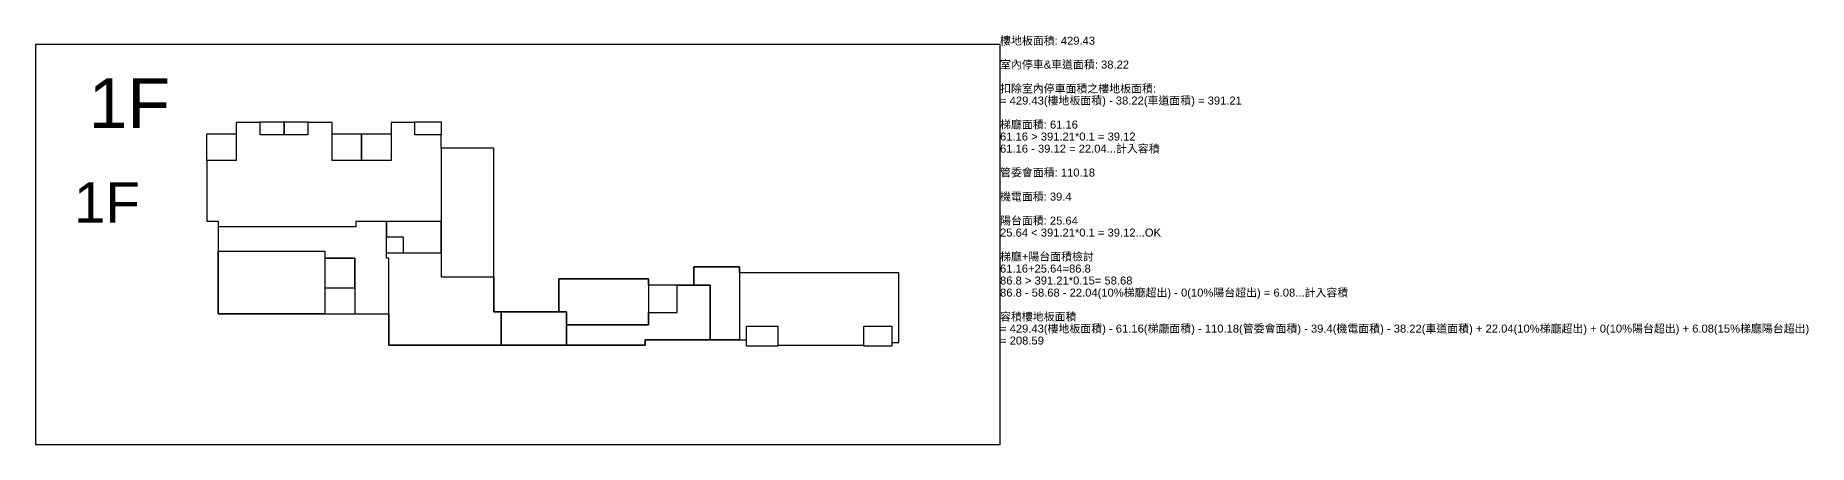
# Model space of a CAD drawing. Header units: millimetres. Extents: x 0 to 13345, y 0 to 63080.
# Drawn here: x 0 to 13345, y 0 to 3080 of the extents above; entities that cross this region are included whole.
import ezdxf

# ---------------------------------------------------------------- set-up
doc = ezdxf.new("R2010")
doc.units = ezdxf.units.MM
for name, color, linetype in [('41-樓地板面積', 2, 'Continuous'), ('42-梯廳面積', 3, 'Continuous'), ('43-管委會面積', 4, 'Continuous'), ('44-機電面積', 5, 'Continuous'), ('45-車道面積', 6, 'Continuous'), ('46-陽台面積', 8, 'Continuous'), ('floor_name', 7, 'Continuous'), ('SelectArea', 1, 'Continuous')]:
    doc.layers.add(name, color=color, linetype=linetype)
doc.styles.get("Standard").update_dxf_attribs({"font": 'arial.ttf'})

msp = doc.modelspace()

# ---------------------------------------------------------------- linework, layer by layer
at = {"layer": '41-樓地板面積'}
msp.add_lwpolyline([(1289, 2139), (1289, 1681), (1374, 1681), (1374, 984), (2659, 984), (2659, 749), (4589, 749), (4589, 789), (5351, 789), (5351, 891), (5588, 891), (5588, 749), (6234, 749), (6234, 891), (6446, 891), (6446, 769), (6499, 769), (6499, 1294), (5299, 1294), (5299, 1339), (4954, 1339), (4954, 1199), (4614, 1199), (4614, 1249), (3939, 1249), (3939, 999), (3449, 999), (3449, 1264), (3449, 2231), (3054, 2231), (3054, 2331), (2856, 2331), (2856, 2424), (2676, 2424), (2676, 2139), (2232, 2139), (2232, 2424), (2051, 2424), (2051, 2331), (1691, 2331), (1691, 2424), (1511, 2424), (1511, 2139), (1289, 2139)], dxfattribs=at)
at = {"layer": '42-梯廳面積'}
msp.add_lwpolyline([(1374, 1456), (2179, 1456), (2179, 1404), (2404, 1404), (2404, 984), (2659, 984), (2659, 1404), (2641, 1404), (2641, 1679), (2411, 1679), (2411, 1639), (1374, 1639), (1374, 1639)], close=True, dxfattribs=at)
msp.add_lwpolyline([(4829, 994), (4829, 1199), (5079, 1199), (5079, 789), (4614, 789), (4589, 789), (4589, 749), (3996, 749), (3996, 901), (4614, 901), (4614, 994), (4829, 994)], dxfattribs=at)
at = {"layer": '43-管委會面積'}
for points in [[(1374, 984), (1374, 1456), (2179, 1456), (2179, 984), (1374, 984)], [(2659, 749), (2659, 1404), (2641, 1404), (2641, 1444), (2767, 1444), (3054, 1444), (3054, 1264), (3449, 1264), (3449, 999), (3504, 999), (3504, 749), (2659, 749)], [(3939, 999), (3939, 1249), (4614, 1249), (4614, 901), (3996, 901), (3996, 999), (3939, 999)]]:
    msp.add_lwpolyline(points, dxfattribs=at)
at = {"layer": '44-機電面積'}
for points in [[(2755, 1444), (3054, 1444), (3054, 1679), (2641, 1679), (2641, 1564), (2767, 1564), (2767, 1444)], [(5079, 789), (5079, 1199), (4954, 1199), (4954, 1339), (5299, 1339), (5299, 789), (5079, 789)], [(3504, 749), (3504, 999), (3996, 999), (3996, 749), (3504, 749)]]:
    msp.add_lwpolyline(points, dxfattribs=at)
msp.add_lwpolyline([(2179, 1179), (2404, 1179), (2404, 1404), (2179, 1404)], close=True, dxfattribs=at)
at = {"layer": '45-車道面積'}
msp.add_lwpolyline([(3449, 2231), (3054, 2231), (3054, 1264), (3449, 1264)], close=True, dxfattribs=at)
at = {"layer": '46-陽台面積'}
for points in [[(2051, 2331), (1691, 2331), (1691, 2431), (1871, 2431), (1871, 2331)], [(2051, 2331), (1871, 2331), (1871, 2431), (2051, 2431), (2051, 2331)], [(3054, 2331), (2856, 2331), (2856, 2431), (3054, 2431), (3054, 2331)], [(1511, 2139), (1289, 2139), (1289, 2339), (1511, 2339), (1511, 2139)], [(2676, 2139), (2232, 2139), (2232, 2339), (2454, 2339), (2454, 2139)], [(2676, 2139), (2454, 2139), (2454, 2339), (2676, 2339), (2676, 2139)], [(5351, 891), (5588, 891), (5588, 741), (5351, 741), (5351, 891)], [(6234, 891), (6446, 891), (6446, 741), (6234, 741), (6234, 891)]]:
    msp.add_lwpolyline(points, dxfattribs=at)
at = {"layer": 'SelectArea'}
msp.add_lwpolyline([(0, 0), (7260, 0), (7260, 3011), (0, 3011), (0, 0)], dxfattribs=at)

# ---------------------------------------------------------------- texts
for s, height, p in [('樓地板面積: 429.43', 60.23, (7260, 3011)), ('室內停車&車道面積: 38.22', 60.23, (7260, 2831)), ('扣除室內停車面積之樓地板面積:', 60.23, (7260, 2650)), ('= 429.43(樓地板面積) - 38.22(車道面積) = 391.21', 60.23, (7260, 2560)), ('梯廳面積: 61.16', 60.23, (7260, 2379)), ('61.16 > 391.21*0.1 = 39.12', 60.23, (7260, 2289)), ('61.16 - 39.12 = 22.04...計入容積', 60.23, (7260, 2198)), ('管委會面積: 110.18', 60.23, (7260, 2018)), ('機電面積: 39.4', 60.2, (7260, 1837)), ('25.64 < 391.21*0.1 = 39.12...OK', 60.23, (7260, 1566)), ('陽台面積: 25.64', 60.23, (7260, 1656)), ('梯廳+陽台面積檢討', 60.2, (7260, 1385)), ('61.16+25.64=86.8', 60.23, (7260, 1295)), ('86.8 > 391.21*0.15= 58.68', 60.23, (7260, 1205)), ('86.8 - 58.68 - 22.04(10%梯廳超出) - 0(10%陽台超出) = 6.08...計入容積', 60.23, (7260, 1114)), ('容積樓地板面積', 60.2, (7260, 933)), ('= 429.43(樓地板面積) - 61.16(梯廳面積) - 110.18(管委會面積) - 39.4(機電面積) - 38.22(車道面積) + 22.04(10%梯廳超出) + 0(10%陽台超出) + 6.08(15%梯廳陽台超出)', 60.226, (7260, 843)), ('= 208.59', 60.2, (7260, 753))]:
    msp.add_text(s, height=height).set_placement(p)
at = {"layer": 'floor_name'}
msp.add_text('1F', height=304.5, dxfattribs=at).set_placement((290, 1670))
at = {"layer": 'floor_name', "insert": (401, 2758), "char_height": 375, "attachment_point": 1}
msp.add_mtext_dynamic_manual_height_columns('1F', width=840.08, gutter_width=1875, heights=[0], dxfattribs=at)

doc.saveas('drawing.dxf')
